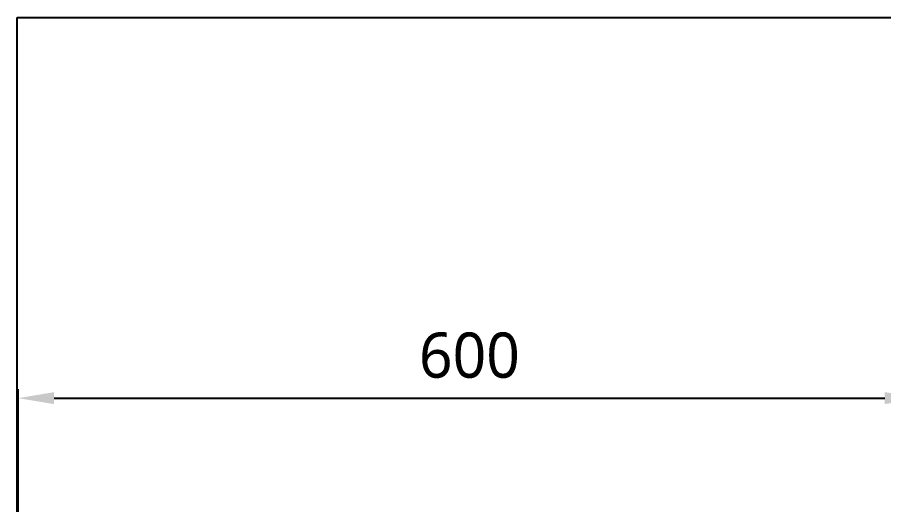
# Model space of a CAD drawing. Extents: x 7905 to 14077, y -986 to 9572.
# Drawn here: x 8199 to 8774, y 952 to 1276 of the extents above; entities that cross this region are included whole.
import ezdxf

# ---------------------------------------------------------------- set-up
doc = ezdxf.new("R2010")
doc.units = 0
doc.header["$LTSCALE"] = 20
doc.header["$MEASUREMENT"] = 0
doc.layers.get('0').update_dxf_attribs({"linetype": 'CONTINUOUS'})
doc.layers.get('DEFPOINTS').update_dxf_attribs({"linetype": 'CONTINUOUS'})
doc.layers.add('3', color=3, linetype='CONTINUOUS')
doc.layers.add('SA-DOOR', color=4, linetype='CONTINUOUS')
doc.styles.get("Standard").update_dxf_attribs({"font": 'NanumGothic.ttf'})
doc.dimstyles.get("Standard").update_dxf_attribs({"dimtxt": 2.5, "dimasz": 2, "dimexe": 2, "dimexo": 1, "dimgap": 1.5, "dimtad": 1, "dimdec": 0, "dimlfac": 10, "dimrnd": 0.5, "dimzin": 0, "dimdsep": 46, "dimtxsty": 'Standard', "dimcen": 0, "dimclrt": 2, "dimadec": 0, "dimazin": 0, "dimtfac": 1, "dimtdec": 0, "dimtmove": 0, "dimatfit": 3, "dimfxl": 0, "dimtolj": 1, "dimtzin": 0, "dimarcsym": 0})

# ---------------------------------------------------------------- blocks, each defined once
blk = doc.blocks.new('*D51')
at = {"color": 3, "lineweight": -2}
for p, q in [((8199.42, 752.12), (8199.42, 1029.15)), ((8799.15, 752.12), (8799.15, 1029.15)), ((8223.42, 1023.15), (8775.15, 1023.15))]:
    blk.add_line(p, q, dxfattribs=at)
at = {"color": 3}
for points in [[(8223.42, 1027.15), (8223.42, 1019.15), (8199.42, 1023.15)], [(8775.15, 1027.15), (8775.15, 1019.15), (8799.15, 1023.15)]]:
    blk.add_solid(points, dxfattribs=at)
at = {"layer": 'DEFPOINTS', "color": 0}
for p in [(8799.15, 1023.15), (8199.42, 750.92), (8799.15, 750.92)]:
    blk.add_point(p, dxfattribs=at)
at = {"color": 2, "insert": (8499.29, 1051.48), "char_height": 30, "attachment_point": 5}
blk.add_mtext('\\A1;600', dxfattribs=at)

msp = doc.modelspace()

# ---------------------------------------------------------------- linework, layer by layer
at = {"layer": '3'}
msp.add_line((8198.95162, 500.92399), (8198.95162, 1000.92399), dxfattribs=at)
at = {"layer": 'SA-DOOR', "color": 7}
msp.add_lwpolyline([(8198.95162, 1275.95857), (10879.9466, 1275.95857), (10879.9466, -893.3024), (8198.95162, -893.3024)], close=True, dxfattribs=at)

# ---------------------------------------------------------------- dimensions: what is measured, and where the dimension line sits
dim = msp.add_linear_dim(base=(8799.15468, 1023.15344), p1=(8199.4164, 750.92399), p2=(8799.15468, 750.92479), dimstyle='Standard', override={"dimscale": 1.2, "dimtxt": 25, "dimasz": 20, "dimexe": 5, "dimgap": 10, "dimlfac": 1, "dimzin": 8, "dimclrd": 3, "dimclre": 3, "dimazin": 2})
dim.commit()
dim.dimension.update_dxf_attribs({"geometry": '*D51', "text_midpoint": (8499.28554, 1051.48392)})

doc.saveas('drawing.dxf')
